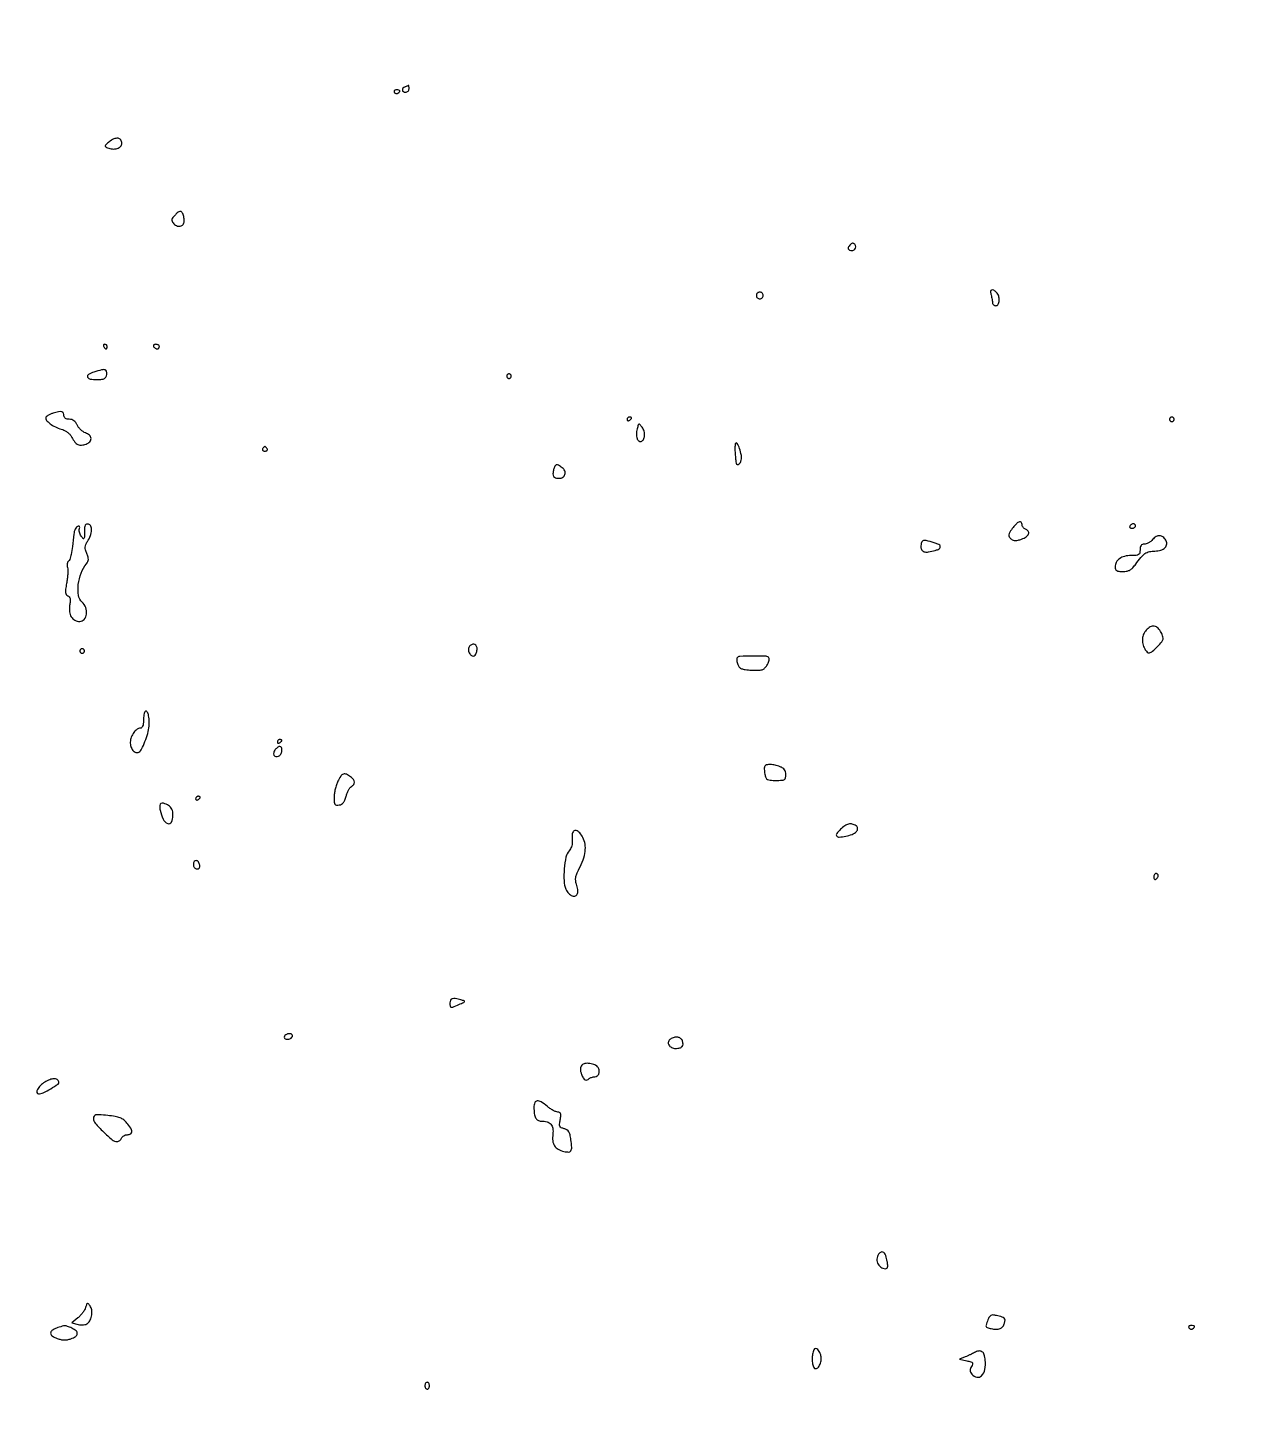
# Model space of a CAD drawing. Extents: x 0 to 2558, y 0 to 3412.
# Drawn here: x 582 to 1121, y 0 to 606 of the extents above; entities that cross this region are included whole.
import ezdxf

# ---------------------------------------------------------------- set-up
doc = ezdxf.new("R2010")
doc.units = 0

msp = doc.modelspace()

# ---------------------------------------------------------------- linework, layer by layer
for points in [[(1286.775, 2242.902503, 0.000001), (1177.44536, 2242.627485, 0.134519)], [(1176.555032, 2242.380365, -0.000002), (1098.265318, 2241.934774, -0.000173)], [(1347, 900.068317, 0.000002), (1365.687198, 900.484728, 0.000002), (1385.0375, 900.916042, 0.000002), (1402.386564, 901.302857, 0.000005)]]:
    msp.add_lwpolyline(points, format="xyb")
for points in [[(743.510081, 577.983688, 0.090427), (743.820631, 577.639411, 0.095498), (744.22714, 577.434921, 0.099685), (744.665803, 577.401101, 0.108373), (745.069098, 577.542705, 0.050477), (745.838655, 578.13314, 0.315493), (745.933879, 578.592818, 0.25701), (745.519563, 578.914842, 0.039415), (744.440983, 579, 0.067432), (743.890269, 578.925389, 0.140899), (743.524436, 578.701458, 0.190788), (743.397824, 578.36964, 0.136093)], [(748.25, 580.337719, 0.104915), (747.317707, 579.709989, 0.222484), (747.040943, 578.905392, 0.250307), (747.486727, 578.249679, 0.121389), (748.5, 578, 0.099038), (749.072457, 578.114514, 0.097945), (749.559375, 578.440625, 0.097945), (749.885486, 578.927543, 0.099038), (750, 579.5, 0.015709), (749.982098, 580.069675, 0.027836), (749.926563, 580.536184, 0.029314), (749.84757, 580.869414, 0.41847), (749.75, 580.921053, 0.01488), (749.592253, 580.866025, 0.001374), (749.20625, 580.717133, 0.001771), (748.746967, 580.536647, 0.001388)], [(617.912652, 556.116292, 0.012468), (616.568732, 554.963251, 0.141745), (616.203731, 554.374735, 0.319263), (616.363687, 553.928987, 0.059252), (617.177274, 553.495211, 0.075678), (619.386457, 553.000284, 0.093875), (621.474962, 553.247618, 0.121979), (622.94941, 554.14723, 0.197562), (623.5, 555.486305, 0.156146), (623.016907, 556.995517, 0.212865), (621.801207, 557.710672, 0.13795), (619.981051, 557.413404, 0.062107)], [(647.051122, 524.051122, 0.025469), (645.985419, 522.870944, 0.104128), (645.545409, 522.017521, 0.15759), (645.578982, 521.256389, 0.084207), (646.055532, 520.433088, 0.10682), (647.571896, 519.243447, 0.155394), (649.241748, 519.001167, 0.193537), (650.496505, 519.764582, 0.163604), (650.984687, 521.25, 0.032626), (650.915289, 522.211735, 0.025466), (650.719293, 523.240922, 0.026082), (650.436577, 524.183989, 0.055376), (650.102721, 524.868034, 0.101791), (649.557919, 525.432614, 0.218875), (648.974949, 525.532317, 0.111884), (648.227526, 525.139003, 0.01954)], [(944.10906, 510.631409, 0.037369), (943.588904, 509.899749, 0.128354), (943.424712, 509.3455, 0.177337), (943.575234, 508.888736, 0.087186), (944.038574, 508.47616, 0.188412), (945.212485, 508.26119, 0.162562), (946.310393, 508.880583, 0.175071), (946.766157, 509.994999, 0.209743), (946.357618, 511.042382, 0.089272), (945.816039, 511.41875, 0.153701), (945.275953, 511.486198, 0.125124), (944.715405, 511.229301, 0.049888)], [(903, 488.5, 0.099038), (903.114514, 487.927543, 0.097945), (903.440625, 487.440625, 0.097945), (903.927543, 487.114514, 0.099038), (904.5, 487, 0.099038), (905.072457, 487.114514, 0.097945), (905.559375, 487.440625, 0.097945), (905.885486, 487.927543, 0.099038), (906, 488.5, 0.099038), (905.885486, 489.072457, 0.097945), (905.559375, 489.559375, 0.097945), (905.072457, 489.885486, 0.099038), (904.5, 490, 0.099038), (903.927543, 489.885486, 0.097945), (903.440625, 489.559375, 0.097945), (903.114514, 489.072457, 0.099038)], [(1006.369714, 488.75, -0.011611), (1006.601557, 487.796895, -0.010252), (1006.799577, 486.79375, -0.010353), (1006.940775, 485.88225, -0.030524), (1006.986345, 485.25, 0.11881), (1007.106791, 484.773196, 0.099467), (1007.436614, 484.367188, 0.091236), (1007.926057, 484.094493, 0.081769), (1008.5, 484, 0.276984), (1009.522152, 484.613292, 0.11001), (1009.977405, 486.253029, 0.087787), (1009.728674, 488.257686, 0.122311), (1008.8, 489.8, 0.052467), (1007.525268, 490.832008, 0.250965), (1006.623816, 490.907862, 0.299698), (1006.174462, 490.222916, 0.065114)], [(615.5, 466, 0.029505), (615.768994, 465.617226, 0.035638), (616.066025, 465.29375, 0.038439), (616.34829, 465.065539, 0.151918), (616.559017, 465, 0.210953), (616.727648, 465.07446, 0.081139), (616.870461, 465.29375, 0.061769), (616.967655, 465.617151, 0.042167), (617, 466, 0.105053), (616.918938, 466.381556, 0.099167), (616.688914, 466.70625, 0.09642), (616.345238, 466.923877, 0.093332), (615.940983, 467, 0.108972), (615.586039, 466.921712, 0.182303), (615.3746, 466.70625, 0.161196), (615.343488, 466.3821, 0.082592)], [(637.5, 466, 0.06081), (637.806203, 465.617485, 0.051032), (638.2129, 465.29375, 0.053229), (638.653442, 465.073302, 0.089642), (639.059017, 465, 0.105429), (639.418051, 465.076556, 0.099231), (639.723586, 465.29375, 0.096318), (639.928382, 465.618268, 0.092995), (640, 466, 0.153634), (639.879982, 466.381379, 0.097988), (639.542039, 466.70625, 0.080552), (639.037096, 466.925455, 0.062283), (638.440983, 467, 0.066118), (637.889346, 466.926733, 0.138808), (637.521475, 466.70625, 0.191142), (637.392057, 466.379648, 0.139169)], [(611.217951, 454.74406, 0.050854), (608.80126, 453.688685, 0.380924), (608.429261, 452.600952, 0.261596), (609.555053, 451.725973, 0.037259), (612.583333, 451.5, 0.019952), (614.71076, 451.584927, 0.102468), (615.838109, 451.914014, 0.162859), (616.472266, 452.581673, 0.074061), (616.819551, 453.75, 0.097596), (616.74376, 455.165385, 0.294902), (616.068873, 455.793071, 0.10986), (614.562744, 455.727949, 0.012017)], [(793, 453, 0.099038), (793.076342, 452.618362, 0.097945), (793.29375, 452.29375, 0.097945), (793.618362, 452.076342, 0.099038), (794, 452, 0.099038), (794.381638, 452.076342, 0.097945), (794.70625, 452.29375, 0.097945), (794.923658, 452.618362, 0.099038), (795, 453, 0.099038), (794.923658, 453.381638, 0.097945), (794.70625, 453.70625, 0.097945), (794.381638, 453.923658, 0.099038), (794, 454, 0.099038), (793.618362, 453.923658, 0.097945), (793.29375, 453.70625, 0.097945), (793.076342, 453.381638, 0.099038)], [(593.25, 436.694187, 0.032795), (592.005756, 436.226668, 0.043801), (590.954687, 435.635238, 0.050701), (590.21994, 435.014611, 0.194416), (590, 434.47035, 0.202596), (590.52666, 433.223923, 0.043786), (592.380421, 431.713424, 0.042355), (594.833746, 430.33616, 0.045276), (597.430753, 429.428024, -0.070857), (598.545683, 428.973135, -0.042749), (599.714101, 428.148995, -0.041947), (600.757075, 427.109771, -0.056586), (601.497926, 426.004011, 0.045016), (602.798961, 423.961742, 0.12024), (604.138306, 422.891289, 0.135029), (605.718158, 422.625771, 0.063577), (607.75, 423.099177, 0.106266), (609.376041, 424.135992, 0.214409), (609.91314, 425.524857, 0.198404), (609.241482, 426.932731, 0.09292), (607.487709, 428.004673, -0.060353), (606.441712, 428.554401, -0.038769), (605.376113, 429.419535, -0.038623), (604.450679, 430.445042, -0.057417), (603.827194, 431.479922, 0.05424), (603.182026, 432.566304, 0.075346), (602.375492, 433.358001, 0.081142), (601.420654, 433.835575, 0.075606), (600.339485, 434, -0.05404), (599.405, 434.101295, -0.084225), (598.655884, 434.403985, -0.107801), (598.173671, 434.868614, -0.148373), (598, 435.440983, 0.109104), (597.732289, 436.653237, 0.223132), (597.002209, 437.264474, 0.115861), (595.642191, 437.30156, 0.02261)], [(846, 433.940983, 0.108972), (846.078288, 433.586039, 0.182303), (846.29375, 433.3746, 0.161196), (846.6179, 433.343488, 0.082592), (847, 433.5, 0.029505), (847.382774, 433.768994, 0.035638), (847.70625, 434.066025, 0.038439), (847.934461, 434.34829, 0.151918), (848, 434.559017, 0.210953), (847.92554, 434.727648, 0.081139), (847.70625, 434.870461, 0.061769), (847.382849, 434.967655, 0.042167), (847, 435, 0.105053), (846.618444, 434.918938, 0.099167), (846.29375, 434.688914, 0.09642), (846.076123, 434.345238, 0.093332)], [(850.473648, 429.751028, 0.051655), (850.144068, 427.456887, 0.088137), (850.406483, 425.544301, 0.147799), (851.172762, 424.437694, 0.252632), (852.250526, 424.24517, 0.193136), (853.294702, 425.124157, 0.10809), (853.75099, 426.746521, 0.088783), (853.51798, 428.707338, 0.084196), (852.619236, 430.506048, 0.012873), (851.662238, 431.746496, 0.316555), (851.266502, 431.858062, 0.242703), (850.950769, 431.523355, 0.008534)], [(1085, 434, 0.099038), (1085.076342, 433.618362, 0.097945), (1085.29375, 433.29375, 0.097945), (1085.618362, 433.076342, 0.099038), (1086, 433, 0.099038), (1086.381638, 433.076342, 0.097945), (1086.70625, 433.29375, 0.097945), (1086.923658, 433.618362, 0.099038), (1087, 434, 0.099038), (1086.923658, 434.381638, 0.097945), (1086.70625, 434.70625, 0.097945), (1086.381638, 434.923658, 0.099038), (1086, 435, 0.099038), (1085.618362, 434.923658, 0.097945), (1085.29375, 434.70625, 0.097945), (1085.076342, 434.381638, 0.099038)], [(685.5, 421, 0.146489), (685.397987, 420.620597, 0.191582), (685.538811, 420.29375, 0.134005), (685.925364, 420.072951, 0.063222), (686.5, 420, 0.063222), (687.074636, 420.072951, 0.134005), (687.461189, 420.29375, 0.191582), (687.602013, 420.620597, 0.146489), (687.5, 421, 0.025622), (687.235369, 421.382847, 0.032351), (686.951311, 421.70625, 0.033983), (686.686704, 421.937141, 0.163822), (686.5, 422, 0.163822), (686.313296, 421.937141, 0.033983), (686.048689, 421.70625, 0.032351), (685.764631, 421.382847, 0.025622)], [(893.796733, 423.376436, 0.092458), (893.627073, 422.854948, 0.018469), (893.535575, 421.876203, 0.01895), (893.514183, 420.712803, 0.016669), (893.578333, 419.5, -0.000786), (893.683518, 418.259766, -0.000777), (893.785246, 417.014063, -0.000762), (893.870969, 415.92299, -0.002995), (893.918758, 415.25, 0.137793), (894.260237, 414.280846, 0.333492), (894.940794, 414.059551, 0.179193), (895.745658, 414.715791, 0.069203), (896.307137, 416.066492, 0.112431), (896.372225, 418.109006, 0.034698), (895.571435, 421.101951, 0.046389), (894.543197, 423.382891, 0.58808)], [(813.664869, 411.826459, 0.048857), (813.378523, 410.030884, 0.157654), (813.676432, 408.874931, 0.18334), (814.55444, 408.216864, 0.070247), (816.090402, 408, 0.139206), (817.738735, 408.467985, 0.184173), (818.678922, 409.696399, 0.178382), (818.577905, 411.271358, 0.131328), (817.47135, 412.644608, 0.026591), (815.808345, 413.729886, 0.186298), (814.868994, 413.878259, 0.236652), (814.207343, 413.34706, 0.043476)], [(1016.07258, 386.365141, 0.017222), (1014.574925, 384.320001, 0.114428), (1014.121097, 383.149132, 0.191472), (1014.349828, 382.199909, 0.065908), (1015.326643, 381.143874, 0.09472), (1016.128351, 380.701884, 0.084319), (1017.070805, 380.562594, 0.060801), (1018.257494, 380.733406, 0.024133), (1019.826643, 381.240667, 0.057957), (1021.859994, 382.290757, 0.1549), (1022.862504, 383.553687, 0.257009), (1022.696764, 384.733737, 0.141361), (1021.5, 385.638374, -0.074185), (1020.926569, 385.962529, -0.064359), (1020.440625, 386.454091, -0.06686), (1020.111903, 387.031441, -0.096313), (1020, 387.606989, 0.160672), (1019.661741, 388.632453, 0.320274), (1018.888439, 388.883281, 0.11948), (1017.646246, 388.131758, 0.0306)], [(607, 384.382195, -0.005371), (606.975005, 382.055616, -0.155875), (606.783901, 381.499044, -0.476874), (606.439862, 381.484987, -0.022581), (605.611243, 382.516979, -0.049412), (605.120594, 383.349361, -0.046641), (604.79144, 384.277891, -0.05008), (604.660462, 385.160181, -0.103797), (604.770593, 385.844558, 0.058172), (604.916659, 386.416136, 0.204615), (604.8177, 386.774153, 0.234714), (604.505866, 386.91958, 0.074398), (603.98566, 386.828553, 0.1473), (603.450977, 386.451463, 0.052397), (602.949529, 385.650491, 0.046411), (602.552105, 384.600699, 0.040031), (602.330332, 383.442104, -0.004713), (601.678251, 377.966683, -0.017276), (601.113287, 374.520796, -0.022178), (600.561247, 372.278612, -0.184933), (599.938552, 371.462023, 0.157427), (599.614182, 371.08075, 0.061426), (599.427541, 370.406219, 0.052813), (599.392608, 369.569367, 0.043962), (599.527216, 368.688715, -0.05695), (599.673871, 367.528781, -0.016577), (599.635705, 365.72544, -0.01643), (599.457172, 363.682505, -0.016888), (599.145884, 361.674486, 0.011919), (598.72558, 359.130456, 0.0598), (598.696133, 357.68984, 0.124957), (599.009778, 356.824282, 0.153212), (599.680569, 356.292336, -0.13917), (600.321726, 355.811999, -0.11609), (600.670055, 355.032238, -0.068658), (600.732491, 353.829612, -0.020537), (600.500701, 352.004148, 0.071137), (600.429814, 349.20658, 0.113153), (601.229439, 346.960713, 0.132905), (602.807952, 345.521879, 0.11928), (604.96444, 345, 0.219896), (606.921149, 345.904269, 0.146985), (607.927954, 348.201142, 0.117132), (607.600874, 351.110092, 0.123132), (606, 353.5, -0.172747), (604.40889, 356.460776, -0.065903), (604.316826, 361.2102, -0.06157), (605.537498, 366.303635, -0.083825), (607.902839, 370.382928, 0.061814), (608.513271, 371.336854, 0.104331), (608.736131, 372.256007, 0.080418), (608.592503, 373.350098, 0.025425), (608.038435, 374.907209, -0.030285), (607.484439, 376.513342, -0.082194), (607.355552, 377.706834, -0.088957), (607.621305, 378.822253, -0.03973), (608.335139, 380.158113, 0.049194), (609.659723, 382.753726, 0.079998), (610.183847, 385.166556, 0.122151), (609.845882, 386.934794, 0.240101), (608.75, 387.798674, 0.113724), (607.880646, 387.772418, 0.213339), (607.343109, 387.340355, 0.101454), (607.067875, 386.350339, 0.017238)], [(1077.533506, 381.037024, -0.044109), (1076.691871, 380.257551, -0.038602), (1075.689575, 379.598376, -0.040537), (1074.684297, 379.145158, -0.08584), (1073.845012, 379, 0.090752), (1073.009621, 378.847113, 0.144238), (1072.434501, 378.411249, 0.114259), (1072.103925, 377.646999, 0.04521), (1072, 376.5, -0.053928), (1071.850166, 375.114823, -0.199736), (1071.357143, 374.409091, -0.125571), (1070.341947, 374.07616, -0.016767), (1068.071429, 374, 0.059991), (1065.181126, 373.651961, 0.095912), (1062.928992, 372.616581, 0.116308), (1061.51033, 370.989459, 0.121971), (1061, 368.928571, 0.094551), (1061.181282, 367.978494, 0.172104), (1061.694877, 367.390488, 0.104698), (1062.67672, 367.083173, 0.02368), (1064.431906, 367, 0.043074), (1066.26608, 367.158305, 0.087579), (1067.622546, 367.648697, 0.080488), (1068.800167, 368.605368, 0.032007), (1070.086968, 370.25, -0.023447), (1072.294741, 373.173398, -0.070448), (1074.143356, 374.849258, -0.090815), (1076.10005, 375.71048, -0.058439), (1078.568685, 376, 0.074628), (1081.131366, 376.384638, 0.124256), (1082.987359, 377.510346, 0.170613), (1083.739093, 379.105565, 0.167639), (1083.334828, 380.833823, 0.089572), (1082.081946, 382.204193, 0.155351), (1080.642993, 382.718472, 0.144629), (1079.096022, 382.319748, 0.074063)], [(1067.5, 387, 0.139169), (1067.392057, 386.620352, 0.191142), (1067.521475, 386.29375, 0.138808), (1067.889346, 386.073267, 0.066118), (1068.440983, 386, 0.062283), (1069.037096, 386.074545, 0.080552), (1069.542039, 386.29375, 0.097988), (1069.879982, 386.618621, 0.153634), (1070, 387, 0.092995), (1069.928382, 387.381732, 0.096318), (1069.723586, 387.70625, 0.099231), (1069.418051, 387.923444, 0.105429), (1069.059017, 388, 0.089642), (1068.653442, 387.926698, 0.053229), (1068.2129, 387.70625, 0.051032), (1067.806203, 387.382515, 0.06081)], [(975.75843, 379.787022, 0.08164), (975.441877, 377.844793, 0.160368), (975.928094, 376.374544, 0.181356), (977.133211, 375.5943, 0.107955), (978.864123, 375.593114, 0.006945), (981.68655, 376.248854, 0.045078), (983.064765, 376.724422, 0.108788), (983.750868, 377.234284, 0.180674), (984, 377.901228, 0.213482), (983.726692, 378.512176, 0.078663), (982.914795, 379.035438, 0.032004), (981.296977, 379.628749, 0.004404), (977.845674, 380.616369, 0.076759), (977.18103, 380.694277, 0.085628), (976.550137, 380.561539, 0.094861), (976.050308, 380.243017, 0.123063)], [(1074.654988, 341.171259, 0.087837), (1073.559854, 339.425813, 0.077658), (1073.069697, 337.33345, 0.073888), (1073.231922, 335.096768, 0.067976), (1074.035184, 332.934259, 0.068853), (1075.078915, 331.499401, 0.255512), (1076.10948, 331.175975, 0.134279), (1077.427716, 331.834325, 0.016636), (1079.767886, 334.073792, 0.015322), (1081.561876, 336.024885, 0.115698), (1082.138903, 337.126621, 0.149008), (1082.090051, 338.242547, 0.030798), (1081.313301, 340.073792, 0.079292), (1079.923993, 342.015771, 0.158352), (1078.264457, 342.874381, 0.164374), (1076.462156, 342.578947, 0.086949)], [(776.35674, 333.487265, 0.150599), (776.250461, 331.914133, 0.118704), (777.024132, 330.38271, 0.183465), (778.168921, 329.751644, 0.294717), (779.146416, 330.202666, 0.078101), (779.837917, 331.796264, 0.098789), (779.92855, 333.396405, 0.138068), (779.42014, 334.55109, 0.224049), (778.468615, 335, 0.089158), (777.839801, 334.886975, 0.066571), (777.216556, 334.555634, 0.065564), (776.693138, 334.065548, 0.080404)], [(605, 332, 0.099038), (605.076342, 331.618362, 0.097945), (605.29375, 331.29375, 0.097945), (605.618362, 331.076342, 0.099038), (606, 331, 0.099038), (606.381638, 331.076342, 0.097945), (606.70625, 331.29375, 0.097945), (606.923658, 331.618362, 0.099038), (607, 332, 0.099038), (606.923658, 332.381638, 0.097945), (606.70625, 332.70625, 0.097945), (606.381638, 332.923658, 0.099038), (606, 333, 0.099038), (605.618362, 332.923658, 0.097945), (605.29375, 332.70625, 0.097945), (605.076342, 332.381638, 0.099038)], [(894.421179, 328.872466, 0.140731), (894.307691, 328.468611, 0.031538), (894.357306, 327.74789, 0.030334), (894.523889, 326.892954, 0.025312), (894.800629, 326.009914, 0.092433), (895.469452, 324.890736, 0.116223), (896.452175, 324.194499, 0.067927), (898.046888, 323.788424, 0.01497), (900.867367, 323.551638, 0.014445), (903.834834, 323.477638, 0.072114), (905.477379, 323.722415, 0.113015), (906.612062, 324.367561, 0.062253), (907.650994, 325.590102, 0.036274), (908.186881, 326.553732, 0.043501), (908.540715, 327.528933, 0.048954), (908.680682, 328.378505, 0.156004), (908.543402, 328.929774, 0.251568), (907.285713, 329.657101, 0.008866), (901.483586, 329.736446, 0.008901), (895.68385, 329.609645, 0.249375)], [(633.711385, 305.378052, 0.130092), (633.435097, 304.90288, 0.023463), (633.208969, 303.896469, 0.023901), (633.052173, 302.661679, 0.019631), (633, 301.333333, -0.029477), (632.916153, 299.912304, -0.06651), (632.649124, 298.869573, -0.103823), (632.220775, 298.230412, -0.195813), (631.654988, 298, 0.161875), (630.17807, 297.508981, 0.075494), (628.745187, 296.05521, 0.067673), (627.659702, 294.031461, 0.074404), (627.199068, 291.855876, 0.091464), (627.442293, 289.877152, 0.102099), (628.376393, 288.200207, 0.135715), (629.677728, 287.330208, 0.221807), (630.971347, 287.482291, 0.138188), (632.204813, 288.82617, 0.022714), (633.664911, 292.073673, 0.025987), (634.894364, 295.720728, 0.043638), (635.491629, 298.895391, 0.038985), (635.547402, 301.575136, 0.052771), (635.155648, 303.963697, 0.096626), (634.478933, 305.327288, 0.45345)], [(692, 291.940983, 0.108972), (692.078288, 291.586039, 0.182303), (692.29375, 291.3746, 0.161196), (692.6179, 291.343488, 0.082592), (693, 291.5, 0.029505), (693.382774, 291.768994, 0.035638), (693.70625, 292.066025, 0.038439), (693.934461, 292.34829, 0.151918), (694, 292.559017, 0.210953), (693.92554, 292.727648, 0.081139), (693.70625, 292.870461, 0.061769), (693.382849, 292.967655, 0.042167), (693, 293, 0.105053), (692.618444, 292.918938, 0.099167), (692.29375, 292.688914, 0.09642), (692.076123, 292.345238, 0.093332)], [(691.036355, 288.543805, 0.102981), (690.364748, 287.277012, 0.192159), (690.475998, 286.138922, 0.232808), (691.294671, 285.534209, 0.137134), (692.532025, 285.650663, 0.182635), (693.470204, 286.486371, 0.08694), (693.968303, 288.050121, 0.108794), (693.852644, 289.460719, 0.329241), (693.122445, 290, 0.115836), (692.702658, 289.901425, 0.037049), (692.147664, 289.572243, 0.034698), (691.563561, 289.101075, 0.032491)], [(906.650987, 281.244303, 0.119965), (906.501469, 280.78511, 0.023114), (906.475239, 279.904453, 0.023403), (906.541991, 278.850368, 0.019713), (906.708548, 277.744303, 0.049844), (907.164755, 276.207053, 0.169821), (907.846835, 275.436436, 0.111862), (909.045456, 275.082614, 0.016062), (911.616577, 275, 0.013347), (914.220543, 275.069522, 0.117837), (915.315955, 275.393994, 0.20888), (915.839666, 276.102721, 0.056197), (916, 277.524751, 0.062389), (915.848372, 278.735206, 0.096101), (915.399436, 279.686718, 0.091668), (914.608948, 280.431318, 0.05239), (913.4349, 281.024751, 0.035011), (911.211249, 281.696384, 0.047782), (909.136193, 281.963122, 0.057191), (907.492294, 281.828176, 0.208197)], [(718.613941, 274.598871, 0.033742), (717.995347, 273.030138, 0.020928), (717.474095, 271.119225, 0.020964), (717.116291, 269.180755, 0.035166), (717, 267.52932, 0.016978), (717.070132, 265.464576, 0.128558), (717.37753, 264.548098, 0.223945), (718.009342, 264.159999, 0.06385), (719.190893, 264.180449, 0.09172), (720.241863, 264.537806, 0.095309), (721.079255, 265.244182, 0.073856), (721.743132, 266.370579, 0.03351), (722.279735, 268, -0.029336), (722.727372, 269.398419, -0.031107), (723.328438, 270.706784, -0.032744), (723.98488, 271.757782, -0.108285), (724.588841, 272.29969, 0.101828), (725.61636, 273.198214, 0.183985), (725.926829, 274.256301, 0.149707), (725.468778, 275.417601, 0.062228), (724.25, 276.607954, 0.056168), (722.415408, 277.700412, 0.194212), (721.060307, 277.756303, 0.161386), (719.883407, 276.838294, 0.036335)], [(656, 266.940983, 0.108972), (656.078288, 266.586039, 0.182303), (656.29375, 266.3746, 0.161196), (656.6179, 266.343488, 0.082592), (657, 266.5, 0.029505), (657.382774, 266.768994, 0.035638), (657.70625, 267.066025, 0.038439), (657.934461, 267.34829, 0.151918), (658, 267.559017, 0.210953), (657.92554, 267.727648, 0.081139), (657.70625, 267.870461, 0.061769), (657.382849, 267.967655, 0.042167), (657, 268, 0.105053), (656.618444, 267.918938, 0.099167), (656.29375, 267.688914, 0.09642), (656.076123, 267.345238, 0.093332)], [(640.380938, 261.845308, 0.061919), (641.673817, 257.957939, 0.183343), (643.671755, 256.046097, 0.392629), (645.316719, 256.641991, 0.119305), (646, 259.464816, 0.034784), (645.886773, 261.090431, 0.066819), (645.535743, 262.346477, 0.082407), (644.932228, 263.287214, 0.086353), (644.065741, 263.964816, 0.033402), (641.856136, 264.963831, 0.223574), (640.686185, 264.867594, 0.271793), (640.15966, 263.943816, 0.046202)], [(940.053175, 253.469717, 0.036656), (938.374866, 251.555498, 0.33431), (938.373525, 250.513856, 0.256889), (939.463162, 250.022119, 0.026622), (942.352889, 250.406424, 0.051927), (945.132892, 251.233612, 0.100382), (947.049129, 252.525156, 0.20155), (947.594091, 253.890082, 0.252342), (946.935698, 255.060903, 0.082693), (945.2492, 255.772272, 0.115852), (943.620288, 255.777932, 0.095417), (941.932483, 255.029342, 0.042519)], [(821.841556, 251.25, 0.015224), (821.793184, 250.442723, 0.008413), (821.780756, 249.454729, 0.008382), (821.801824, 248.452076, 0.013335), (821.857073, 247.595886, -0.071029), (821.813883, 246.744963, -0.04145), (821.535602, 245.760127, -0.040535), (821.084564, 244.800228, -0.053871), (820.51842, 244.020354, 0.132476), (819.104793, 241.252164, 0.031464), (818.345528, 236.082286, 0.032863), (818.253483, 230.734848, 0.092318), (819.112856, 227.107168, 0.076608), (820.332765, 225.20242, 0.126212), (821.905084, 224.133317, 0.199177), (823.32231, 224.200202, 0.202413), (824.263684, 225.25, 0.088728), (824.367182, 225.914208, 0.026431), (824.289702, 226.941686, 0.025604), (824.078357, 228.107673, 0.025116), (823.747933, 229.253612, -0.052868), (823.392336, 230.805061, -0.070623), (823.423124, 232.247765, -0.057015), (823.875853, 233.844664, -0.022585), (824.839148, 235.915902, 0.032424), (826.677296, 240.080465, 0.057064), (827.558925, 243.733203, 0.068977), (827.510683, 246.96909, 0.08133), (826.562821, 249.878518, 0.060807), (825.175778, 251.911555, 0.142938), (823.639944, 252.888762, 0.275468), (822.458936, 252.581039, 0.173719)], [(655, 238.083333, 0.066422), (655.111401, 237.248452, 0.09567), (655.438799, 236.58104, 0.111791), (655.945354, 236.15323, 0.12024), (656.573324, 236, 0.099154), (657.179808, 236.121465, 0.133817), (657.619304, 236.46353, 0.126354), (657.840365, 236.99829, 0.083236), (657.823324, 237.667134, 0.100818), (657.230213, 239.099763, 0.210781), (656.229205, 239.729914, 0.297834), (655.357221, 239.327282, 0.14074)], [(1078, 232.440983, 0.066118), (1078.073267, 231.889346, 0.138808), (1078.29375, 231.521475, 0.191142), (1078.620352, 231.392057, 0.139169), (1079, 231.5, 0.06081), (1079.382515, 231.806203, 0.051032), (1079.70625, 232.2129, 0.053229), (1079.926698, 232.653442, 0.089642), (1080, 233.059017, 0.105429), (1079.923444, 233.418051, 0.099231), (1079.70625, 233.723586, 0.096318), (1079.381732, 233.928382, 0.092995), (1079, 234, 0.153634), (1078.618621, 233.879982, 0.097988), (1078.29375, 233.542039, 0.080552), (1078.074545, 233.037096, 0.062283)], [(768, 177, 0.029805), (768.087234, 175.537887, 0.334583), (768.466039, 175.143252, 0.135436), (769.236157, 175.227624, 0.004918), (771.993243, 176.355112, 0.004412), (774.114966, 177.269344, 0.188303), (774.455463, 177.611564, 0.442799), (774.321929, 177.908134, 0.013118), (772.858053, 178.341457, 0.019975), (770.34134, 178.908514, 0.113253), (768.977529, 178.848641, 0.224757), (768.260309, 178.230194, 0.104642)], [(696.25, 163.281721, 0.109978), (695.328295, 162.69937, 0.221452), (695.03797, 161.909818, 0.250212), (695.462352, 161.253317, 0.127326), (696.440983, 161, 0.106441), (697.545947, 161.237922, 0.119294), (698.403031, 161.905355, 0.185342), (698.648399, 162.684271, 0.25374), (698.266312, 163.295956, 0.089043), (697.883168, 163.430559, 0.041846), (697.357917, 163.470863, 0.039704), (696.784906, 163.421216, 0.044685)], [(865.104283, 161.085612, 0.185202), (864.24661, 159.93384, 0.199468), (864.413683, 158.547684, 0.152166), (865.619937, 157.412481, 0.113749), (867.409598, 157, 0.056938), (869.21434, 157.206185, 0.157263), (870.298816, 157.855481, 0.187636), (870.68821, 158.927587, 0.086172), (870.396256, 160.409758, 0.149489), (869.605842, 161.42152, 0.121544), (868.316968, 161.919837, 0.099848), (866.724913, 161.804991, 0.073487)], [(826.092927, 149.61197, 0.083531), (825.641686, 148.834802, 0.081306), (825.464058, 147.945382, 0.065918), (825.566237, 146.892925, 0.033736), (825.953754, 145.621637, 0.039034), (826.727243, 143.984378, 0.13876), (827.547694, 143.179751, 0.217143), (828.434812, 143.115541, 0.107917), (829.403913, 143.737246, -0.084283), (829.804109, 144.021279, -0.036569), (830.413117, 144.261672, -0.034855), (831.113418, 144.427984, -0.038974), (831.804222, 144.487246, 0.165156), (832.925238, 144.877529, 0.143559), (833.654104, 145.89151, 0.124486), (833.778428, 147.263395, 0.110953), (833.248747, 148.596028, 0.140119), (831.873019, 149.73853, 0.068504), (829.661943, 150.369134, 0.07045), (827.450585, 150.369941, 0.186563)], [(589.5, 142.108527, 0.061805), (587.652374, 140.684692, 0.073947), (586.335982, 138.928199, 0.150375), (586.071452, 137.602869, 0.384786), (586.738846, 137, 0.110891), (588.828084, 137.469125, 0.022796), (592.187153, 139.249366, 0.016467), (595.387184, 141.281838, 0.335113), (595.732207, 142.304779, 0.179314), (594.946479, 143.283896, 0.143769), (593.629343, 143.625977, 0.088478), (591.783478, 143.236451, 0.03718)], [(805, 131.081787, 0.031452), (805.175294, 128.297821, 0.089002), (805.754652, 126.446588, 0.139274), (806.754219, 125.389856, 0.134916), (808.17273, 125, -0.063778), (810.803375, 124.663073, -0.14694), (812.490521, 123.636641, -0.149447), (813.315765, 121.864177, -0.066759), (813.330646, 119.264688, 0.059477), (813.304953, 116.338904, 0.114458), (814.078114, 114.138922, 0.121978), (815.697687, 112.592932, 0.073003), (818.188715, 111.61627, 0.056883), (820.263643, 111.378143, 0.263838), (821.274579, 111.950671, 0.151606), (821.631495, 113.417677, 0.01777), (821.298725, 116.809509, 0.022761), (820.903289, 118.996918, 0.081644), (820.368912, 120.307028, 0.117722), (819.562616, 121.114648, 0.076636), (818.342536, 121.628877, -0.049397), (817.058295, 122.089844, -0.180072), (816.464707, 122.700604, -0.129683), (816.309078, 123.684419, -0.021105), (816.587438, 125.614395, 0.017428), (816.861101, 127.417869, 0.106655), (816.770667, 128.34951, 0.21655), (816.337772, 128.827638, 0.10248), (815.505647, 129, -0.095114), (814.647344, 129.164764, -0.027656), (813.420306, 129.734375, -0.026717), (812.081184, 130.543163, -0.025694), (810.817631, 131.5, 0.031314), (808.156918, 133.468222, 0.162933), (806.412899, 133.915892, 0.294187), (805.367103, 133.130738, 0.088876)], [(611, 126.177016, 0.18081), (611.782913, 124.082784, 0.01983), (615.361966, 120.280515, 0.020025), (619.231863, 116.775739, 0.175747), (621.370668, 116, 0.094963), (621.954758, 116.111943, 0.06684), (622.539346, 116.440625, 0.064608), (623.035792, 116.926574, 0.075302), (623.361626, 117.5, -0.104363), (623.732868, 118.073641, -0.06668), (624.364866, 118.559375, -0.06271), (625.149006, 118.888006, -0.068006), (625.968615, 119, 0.132983), (627.374171, 119.38056, 0.278194), (627.897054, 120.339282, 0.13297), (627.39221, 121.927585, 0.032567), (625.745033, 124.152657, 0.053946), (624.303031, 125.524989, 0.070711), (622.719299, 126.414345, 0.051243), (620.580309, 127.00193, 0.015636), (617.25, 127.452314, 0.006495), (613.498869, 127.791445, 0.069727), (611.978686, 127.696988, 0.214625), (611.270813, 127.187215, 0.131714)], [(957.2, 66.8, 0.1527), (956.162163, 64.817832, 0.137783), (956.381353, 62.506823, 0.141047), (957.761743, 60.685916, 0.161867), (959.825, 60, 0.152653), (960.451814, 60.195936, 0.183713), (960.79897, 60.701754, 0.088881), (960.856093, 61.639838, 0.020232), (960.60625, 63.21875, 0.025709), (959.956845, 65.774787, 0.115547), (959.181885, 67.096571, 0.261548), (958.263128, 67.37957, 0.144127)], [(607.509837, 42.936942, -0.056579), (607.037645, 41.848147, -0.027753), (606.211189, 40.580446, -0.027118), (605.195761, 39.34371, -0.035369), (604.133117, 38.336916), (601.5, 36.173831), (604.262986, 35.475248, 0.041411), (605.46979, 35.274459, 0.047251), (606.640096, 35.288897, 0.052489), (607.657427, 35.507488, 0.094326), (608.402247, 35.918872, 0.113567), (609.586516, 37.470548, 0.071842), (610.223474, 39.666549, 0.072427), (610.210489, 41.931945, 0.120843), (609.487824, 43.685765, 0.023714), (608.73896, 44.614113, 0.311115), (608.331915, 44.714303, 0.218314), (607.987393, 44.36535, 0.013241)], [(1004.984018, 37.457964, 0.007566), (1004.167824, 35.209353, 0.174307), (1004.175957, 34.536666, 0.231665), (1004.61981, 34.116273, 0.014266), (1006.420537, 33.6093, 0.056139), (1008.588118, 33.317658, 0.104689), (1010.321366, 33.645667, 0.126142), (1011.563591, 34.583383, 0.104743), (1012.307578, 36.068179, 0.05429), (1012.509691, 37.430323, 0.218768), (1012.196532, 38.188023, 0.117278), (1011.257089, 38.719241, 0.011616), (1008.734018, 39.384805, 0.035982), (1007.21293, 39.634574, 0.142315), (1006.291867, 39.455607, 0.145817), (1005.62276, 38.814233, 0.03843)], [(594.75, 33.837719, 0.06186), (592.704325, 32.78894, 0.265726), (592.126427, 31.604854, 0.238017), (592.837162, 30.399412, 0.052496), (595.047991, 29.287987, 0.03594), (596.614412, 28.822126, 0.049288), (598.073498, 28.648071, 0.050094), (599.519992, 28.763851, 0.038883), (601.047991, 29.166575, 0.059368), (603.153197, 30.193978, 0.231963), (603.87932, 31.399016, 0.246824), (603.353025, 32.65244, 0.065535), (601.452947, 33.839485, 0.01795), (599.52473, 34.635763, 0.089235), (598.375666, 34.84217, 0.076451), (597.146638, 34.652812, 0.011177)], [(1093.510081, 33.983688, 0.090427), (1093.820631, 33.639411, 0.095498), (1094.22714, 33.434921, 0.099685), (1094.665803, 33.401101, 0.108373), (1095.069098, 33.542705, 0.050477), (1095.838655, 34.13314, 0.315493), (1095.933879, 34.592818, 0.25701), (1095.519563, 34.914842, 0.039415), (1094.440983, 35, 0.067432), (1093.890269, 34.925389, 0.140899), (1093.524436, 34.701458, 0.190788), (1093.397824, 34.36964, 0.136093)], [(927.736223, 22.400474, 0.045996), (927.520132, 20.178701, 0.053097), (927.734738, 18.062519, 0.064499), (928.282876, 16.492909, 0.283768), (929.081448, 16, 0.236808), (930.307007, 16.614928, 0.085622), (931.214402, 18.401829, 0.075101), (931.552996, 20.655551, 0.107088), (931.12432, 22.626493, 0.045909), (930.091834, 24.432785, 0.262378), (929.13216, 24.892315, 0.285049), (928.305352, 24.299575, 0.051186)], [(999, 23.056439, -0.014107), (998.251385, 22.658555, -0.005654), (997.20625, 22.15498, -0.00559), (996.067036, 21.637308, -0.007029), (995, 21.184562), (992.5, 20.165037), (995.688137, 19.469891, -0.01713), (997.457547, 19.020088, -0.150782), (998.123959, 18.581089, -0.262356), (998.231661, 17.974907, -0.05529), (997.748301, 16.968574, 0.047814), (997.271278, 16.012243, 0.105765), (997.144902, 15.210764, 0.108328), (997.358334, 14.440095, 0.05173), (997.932609, 13.581201, 0.170319), (1000.138227, 12.257072, 0.25955), (1002.217748, 12.910886, 0.146229), (1003.613546, 15.673179, 0.065219), (1003.807841, 19.784019, 0.055844), (1003.339354, 22.161048, 0.168316), (1002.366955, 23.467971, 0.199816), (1000.920125, 23.766049, 0.081549)], [(757, 8.5, 0.064853), (757.074694, 7.926543, 0.082425), (757.29375, 7.440625, 0.098894), (757.618646, 7.115568, 0.148195), (758, 7, 0.148195), (758.381354, 7.115568, 0.098894), (758.70625, 7.440625, 0.082425), (758.925306, 7.926543, 0.064853), (759, 8.5, 0.064853), (758.925306, 9.073457, 0.082425), (758.70625, 9.559375, 0.098894), (758.381354, 9.884432, 0.148195), (758, 10, 0.148195), (757.618646, 9.884432, 0.098894), (757.29375, 9.559375, 0.082425), (757.074694, 9.073457, 0.064853)]]:
    msp.add_lwpolyline(points, format="xyb", close=True)

doc.saveas('drawing.dxf')
